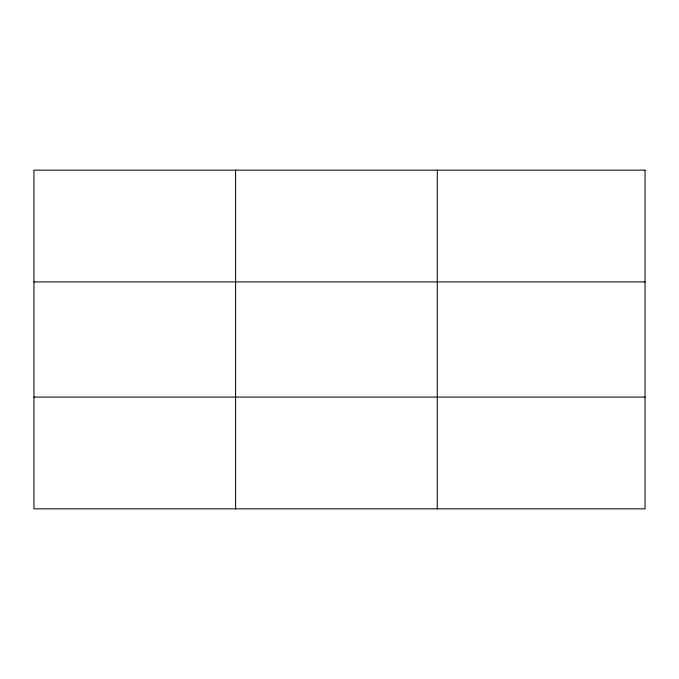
<?xml version="1.0" encoding="UTF-8"?>
<svg xmlns="http://www.w3.org/2000/svg" width="679" height="679" viewBox="0 0 679 679"><rect width="100%" height="100%" fill="white"/><g stroke="black" fill="none" stroke-linecap="round" stroke-linejoin="round"><path stroke-width="1.02" d="M235.613 508.843L235.613 170.157M437.276 508.843L437.276 170.157M33.95 281.921L645.05 281.921M33.95 397.079L645.05 397.079M645.05 170.157L645.05 508.843L33.95 508.843L33.95 170.157L645.05 170.157"/></g></svg>
